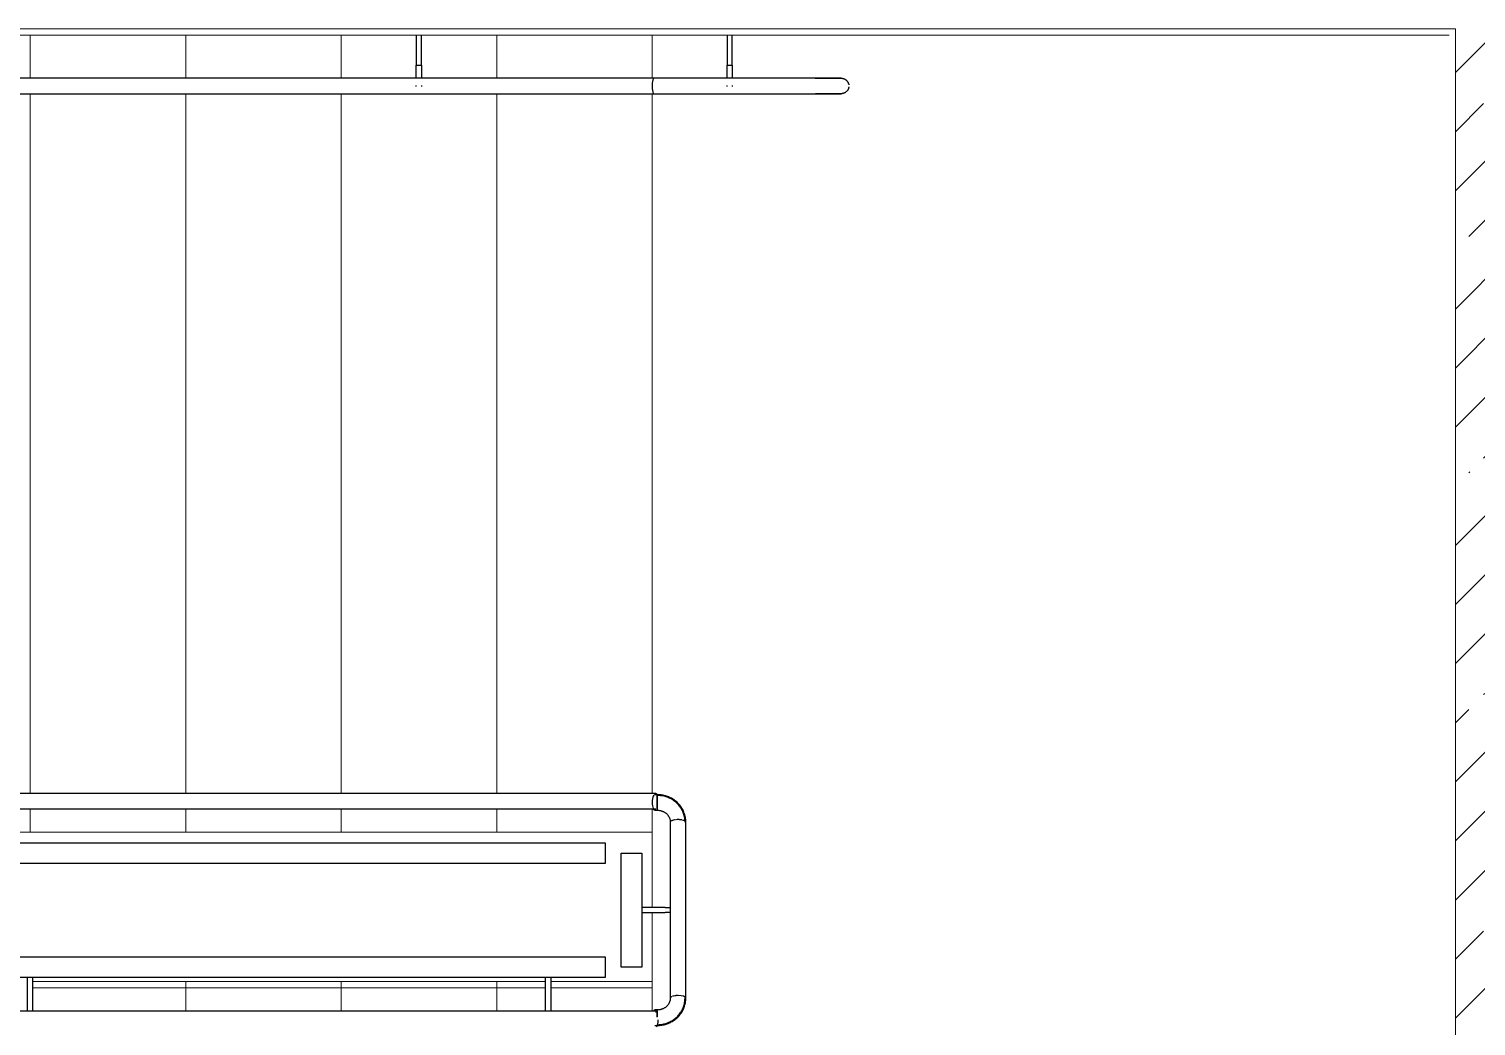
# Model space of a CAD drawing. Header units: millimetres. Extents: x -213536 to 1564669, y -45299 to 942238.
# Drawn here: x 441813 to 444606, y 503629 to 505552 of the extents above; entities that cross this region are included whole.
import ezdxf

# ---------------------------------------------------------------- set-up
doc = ezdxf.new("R2010")
doc.units = ezdxf.units.MM
for name, color, linetype, lineweight in [('0-1', 7, 'Continuous', 5), ('0-2', 7, 'Continuous', 9), ('3) ЖБ 4м', 3, 'Continuous', 30), ('Контуры', 7, 'Continuous', 9), ('Линии подступенков', 7, 'Continuous', 9), ('Линии свеса', 7, 'Continuous', 9), ('Ограждение-1', 7, 'Continuous', 25), ('Стены', 7, 'Continuous', 9), ('Стены-1', 7, 'Continuous', 13), ('Штриховка разреза-1', 7, 'Continuous', 9)]:
    doc.layers.add(name, color=color, linetype=linetype, lineweight=lineweight)
doc.layers.get('0-2').off()

# ---------------------------------------------------------------- blocks, each defined once
blk = doc.blocks.new('О_Элемент ограждения_Обод_Труба_ГОСТ 8645-68 - О_Элемент ограждения_Обод_Труба_ГОСТ 8645-68-30985916-АИ2_03_План отделки стен 3-го этажа _Часть 1_')
at = {"layer": 'Ограждение-1'}
for p, q in [((-3720, 20), (0, 20)), ((0, 20), (0, -20)), ((0, -20), (-3720, -20))]:
    blk.add_line(p, q, dxfattribs=at)
blk = doc.blocks.new('О_Кронштейн_Форма Г_Круг_ГОСТ 2590-2006 - О_Кронштейн_Форма Г_Круг_ГОСТ 2590-2006-31422595-АИ2_03_План отделки стен 3-го этажа _Часть 1_')
at = {"layer": 'Ограждение-1'}
for p, q in [((13644.5, 58765), (13644.5, 58820)), ((13654.5, 58820), (13654.5, 58765))]:
    blk.add_line(p, q, dxfattribs=at)
at = {"layer": 'Ограждение-1', "flags": 128}
for points in [[(13644.5, 58755), (13644.5, 58755.9), (13644.5, 58756.9), (13644.5, 58757.8), (13644.5, 58758.8), (13644.5, 58759.8), (13644.5, 58760.8), (13644.5, 58761.7), (13644.5, 58762.7), (13644.5, 58763.7), (13644.5, 58764.7), (13644.5, 58765)], [(13654.5, 58765), (13654.5, 58764), (13654.5, 58763), (13654.5, 58762), (13654.5, 58761), (13654.5, 58760), (13654.5, 58759.1), (13654.5, 58758.1), (13654.5, 58757.1), (13654.5, 58756.2), (13654.5, 58755.3)]]:
    blk.add_lwpolyline(points, dxfattribs=at)
blk = doc.blocks.new('О_Элемент поручня_Маршевый_Труба_ГОСТ 8732-78 - О_Элемент поручня_Маршевый_Труба_ГОСТ 8732-78-31468009-АИ2_03_План отделки стен 3-го этажа _Часть 1_')
at = {"layer": 'Ограждение-1'}
blk.add_line((-9.9, 0), (-3926, 0), dxfattribs=at)
at = {"layer": 'Ограждение-1', "flags": 128}
for points in [[(-8.3, -1.5), (-9.1, -0.4), (-9.9, 0)], [(-9.9, -30), (-9.1, -29.6), (-8.3, -28.5), (-7.7, -26.7), (-7.1, -24.4), (-6.7, -21.5), (-6.4, -18.3), (-6.4, -16.6)]]:
    blk.add_lwpolyline(points, dxfattribs=at)
blk = doc.blocks.new('О_Элемент ограждения_Обод_Труба_ГОСТ 8645-68 - О_Элемент ограждения_Обод_Труба_ГОСТ 8645-68-31294175-АИ2_03_План отделки стен 3-го этажа _Часть 1_')
at = {"layer": 'Ограждение-1'}
for p, q in [((-220, 20), (0, 20)), ((-220, -20), (-220, 20)), ((0, 20), (0, -20)), ((0, -20), (-220, -20))]:
    blk.add_line(p, q, dxfattribs=at)
blk = doc.blocks.new('О_Элемент ограждения_Обод_Труба_ГОСТ 8645-68 - О_Элемент ограждения_Обод_Труба_ГОСТ 8645-68-V46-АИ2_03_План отделки стен 3-го этажа _Часть 1_')
at = {"layer": 'Ограждение-1'}
for p, q in [((-3720, 20), (0, 20)), ((-3720, -20), (-3720, 20)), ((0, -20), (-3720, -20))]:
    blk.add_line(p, q, dxfattribs=at)
blk = doc.blocks.new('О_Элемент поручня_Маршевый_Труба_ГОСТ 8732-78 - О_Элемент поручня_Маршевый_Труба_ГОСТ 8732-78-V47-АИ2_03_План отделки стен 3-го этажа _Часть 1_')
at = {"layer": 'Ограждение-1'}
for p, q in [((-9.9, 0), (-3926, 0)), ((-3926, -30), (-9.9, -30))]:
    blk.add_line(p, q, dxfattribs=at)
at = {"layer": 'Ограждение-1', "flags": 128}
for points in [[(-3923.9, -27.3), (-3924.7, -29), (-3925.5, -29.9), (-3926.4, -29.9), (-3927.2, -29), (-3928, -27.3)], [(-3927.1, -27.6), (-3926.3, -28.4), (-3925.6, -28.4), (-3924.8, -27.6)]]:
    blk.add_lwpolyline(points, dxfattribs=at)
blk = doc.blocks.new('О_Элемент поручня_Торцевой_Труба_ГОСТ 8732-78 - О_Элемент поручня_Торцевой_Труба_ГОСТ 8732-78-V252-АИ2_03_План отделки стен 3-го этажа _Часть 1_')
at = {"layer": 'Ограждение-1'}
for p, q in [((-4.8, 30), (-344.3, 30)), ((-344.3, 0), (-4.8, 0))]:
    blk.add_line(p, q, dxfattribs=at)
for centre, start_param, end_param in [((-344.3, 15), 6.021386, 6.283185), ((-4.8, 15), 5.759587, 6.283185), ((-344.3, 15), 3.141593, 4.712389), ((-344.3, 15), 5.235988, 5.497787), ((-4.8, 15), 3.141593, 3.403392), ((-4.8, 15), 5.567113, 5.713362), ((-4.8, 15), 4.712391, 4.949708), ((-4.8, 15), 4.462687, 4.712389)]:
    blk.add_ellipse(centre, major_axis=(0, 15), ratio=0.317305, start_param=start_param, end_param=end_param, dxfattribs=at)
blk = doc.blocks.new('О_Кронштейн_Форма Г_Круг_ГОСТ 2590-2006 - О_Кронштейн_Форма Г_Круг_ГОСТ 2590-2006-31228197-АИ2_03_План отделки стен 3-го этажа _Часть 1_')
at = {"layer": 'Ограждение-1'}
for p, q in [((13875, 58955), (13830, 58955)), ((13830, 58945), (13875, 58945))]:
    blk.add_line(p, q, dxfattribs=at)
at = {"layer": 'Ограждение-1', "flags": 128}
for points in [[(13875, 58955), (13876, 58955), (13877, 58955), (13878, 58955), (13879, 58955), (13880, 58955), (13880.9, 58955), (13881.9, 58955), (13882.9, 58955), (13883.8, 58955), (13884.7, 58955)], [(13885, 58945), (13884.1, 58945), (13883.1, 58945), (13882.2, 58945), (13881.2, 58945), (13880.2, 58945), (13879.2, 58945), (13878.3, 58945), (13877.3, 58945), (13876.3, 58945), (13875.3, 58945), (13875, 58945)]]:
    blk.add_lwpolyline(points, dxfattribs=at)
blk = doc.blocks.new('О_Элемент поручня_Загиб_Труба_ГОСТ 8732-78 - О_Элемент поручня_Загиб_Труба_ГОСТ 8732-78-V253-АИ2_03_План отделки стен 3-го этажа _Часть 1_')
at = {"layer": 'Ограждение-1'}
for p, q in [((13860, 59172.7), (13860, 59172.2)), ((13860, 59142.7), (13860, 59172.7)), ((13860, 59143.2), (13860, 59142.7))]:
    blk.add_line(p, q, dxfattribs=at)
at = {"layer": 'Ограждение-1', "flags": 128}
for points in [[(13915, 59119.7), (13915, 59121.9), (13914.8, 59124), (13914.6, 59126.2), (13914.3, 59128.3), (13913.9, 59130.4), (13913.4, 59132.5), (13912.8, 59134.6), (13912.1, 59136.6), (13911.4, 59138.6), (13910.5, 59140.6), (13909.6, 59142.6), (13908.6, 59144.5), (13907.6, 59146.3), (13906.4, 59148.2), (13905.2, 59149.9), (13903.9, 59151.7), (13902.5, 59153.3), (13901.1, 59154.9), (13899.6, 59156.5), (13898, 59158), (13896.4, 59159.4), (13894.7, 59160.8), (13893, 59162.1), (13891.2, 59163.3), (13889.4, 59164.5), (13887.5, 59165.6), (13885.6, 59166.6), (13883.7, 59167.5), (13881.7, 59168.4), (13879.7, 59169.2), (13877.6, 59169.9), (13875.6, 59170.5), (13873.5, 59171.1), (13871.4, 59171.5), (13869.2, 59171.9), (13867.1, 59172.2), (13864.9, 59172.5), (13862.8, 59172.6), (13860.6, 59172.7), (13860, 59172.7)], [(13913.5, 59119.7), (13913.5, 59121.8), (13913.3, 59123.9), (13913.1, 59126), (13912.8, 59128.1), (13912.4, 59130.1), (13911.9, 59132.1), (13911.4, 59134.1), (13910.7, 59136.1), (13910, 59138.1), (13909.2, 59140), (13908.3, 59141.9), (13907.3, 59143.8), (13906.3, 59145.6), (13905.2, 59147.3), (13904, 59149.1), (13902.7, 59150.7), (13901.4, 59152.4), (13900, 59153.9), (13898.5, 59155.4), (13897, 59156.9), (13895.4, 59158.3), (13893.8, 59159.6), (13892.1, 59160.9), (13890.4, 59162.1), (13888.6, 59163.2), (13886.8, 59164.3), (13885, 59165.2), (13883.1, 59166.2), (13881.1, 59167), (13879.2, 59167.8), (13877.2, 59168.5), (13875.2, 59169.1), (13873.1, 59169.6), (13871.1, 59170.1), (13869, 59170.4), (13866.9, 59170.7), (13864.8, 59171), (13862.7, 59171.1), (13860.6, 59171.2), (13860, 59171.2)], [(13860, 59142.7), (13861, 59142.7), (13862.1, 59142.6), (13863.1, 59142.5), (13864.1, 59142.4), (13865.1, 59142.2), (13866.1, 59142), (13867.1, 59141.7), (13868.1, 59141.4), (13869, 59141.1), (13870, 59140.8), (13870.9, 59140.4), (13871.8, 59139.9), (13872.7, 59139.5), (13873.6, 59139), (13874.4, 59138.5), (13875.2, 59137.9), (13876, 59137.3), (13876.8, 59136.7), (13877.5, 59136.1), (13878.2, 59135.4), (13878.9, 59134.8), (13879.5, 59134.1), (13880.1, 59133.3), (13880.7, 59132.6), (13881.2, 59131.8), (13881.7, 59131.1), (13882.2, 59130.3), (13882.6, 59129.5), (13883, 59128.6), (13883.4, 59127.8), (13883.7, 59127), (13884, 59126.1), (13884.3, 59125.2), (13884.5, 59124.4), (13884.7, 59123.5), (13884.8, 59122.6), (13884.9, 59121.7), (13885, 59120.9), (13885, 59120), (13885, 59119.7)]]:
    blk.add_lwpolyline(points, dxfattribs=at)
at = {"layer": 'Ограждение-1'}
for major_axis, start_param, end_param in [((15, 0), 2.991058, 3.141593), ((15, 0), 1.902818, 2.517638), ((-15, 0), 4.712391, 4.949101), ((15, 0), 1.071633, 1.570798), ((15, 0), 0.322886, 0.957006), ((-15, 0), 3.141593, 3.303036)]:
    blk.add_ellipse((13900, 59119.7), major_axis=major_axis, ratio=0.317305, start_param=start_param, end_param=end_param, dxfattribs=at)
blk = doc.blocks.new('О_Элемент поручня_Загиб_Труба_ГОСТ 8732-78 - О_Элемент поручня_Загиб_Труба_ГОСТ 8732-78-V254-АИ2_03_План отделки стен 3-го этажа _Часть 1_')
at = {"layer": 'Ограждение-1'}
for p, q in [((13860, 58757.3), (13860, 58757.3)), ((13860, 58743.2), (13860, 58757))]:
    blk.add_line(p, q, dxfattribs=at)
at = {"layer": 'Ограждение-1', "flags": 128}
for points in [[(13860, 58727.3), (13862.2, 58727.3), (13864.3, 58727.5), (13866.5, 58727.7), (13868.6, 58727.9), (13870.8, 58728.3), (13872.9, 58728.8), (13875, 58729.3), (13877.1, 58729.9), (13879.1, 58730.6), (13881.2, 58731.4), (13883.2, 58732.2), (13885.1, 58733.1), (13887, 58734.1), (13888.9, 58735.2), (13890.7, 58736.3), (13892.5, 58737.5), (13894.3, 58738.8), (13896, 58740.2), (13897.6, 58741.6), (13899.2, 58743.1), (13900.7, 58744.6), (13902.1, 58746.2), (13903.5, 58747.9), (13904.8, 58749.6), (13906.1, 58751.3), (13907.3, 58753.1), (13908.3, 58755), (13909.4, 58756.9), (13910.3, 58758.8), (13911.2, 58760.8), (13911.9, 58762.8), (13912.6, 58764.8), (13913.2, 58766.9), (13913.7, 58769), (13914.2, 58771.1), (13914.5, 58773.2), (13914.8, 58775.4), (13914.9, 58777.5), (13915, 58779.6), (13915, 58780.2)], [(13885, 58780.2), (13885, 58779.3), (13884.9, 58778.5), (13884.8, 58777.6), (13884.7, 58776.7), (13884.5, 58775.8), (13884.3, 58775), (13884.1, 58774.1), (13883.8, 58773.2), (13883.5, 58772.4), (13883.1, 58771.6), (13882.8, 58770.7), (13882.3, 58769.9), (13881.9, 58769.1), (13881.4, 58768.3), (13880.8, 58767.6), (13880.3, 58766.8), (13879.7, 58766.1), (13879.1, 58765.4), (13878.4, 58764.7), (13877.7, 58764), (13877, 58763.4), (13876.2, 58762.8), (13875.5, 58762.2), (13874.6, 58761.6), (13873.8, 58761.1), (13873, 58760.6), (13872.1, 58760.1), (13871.2, 58759.7), (13870.2, 58759.3), (13869.3, 58758.9), (13868.3, 58758.6), (13867.4, 58758.3), (13866.4, 58758.1), (13865.4, 58757.8), (13864.4, 58757.6), (13863.4, 58757.5), (13862.3, 58757.4), (13861.3, 58757.3), (13860.3, 58757.3), (13860, 58757.3)], [(13860, 58728.8), (13862.1, 58728.8), (13864.2, 58729), (13866.3, 58729.2), (13868.4, 58729.4), (13870.5, 58729.8), (13872.6, 58730.2), (13874.6, 58730.7), (13876.6, 58731.3), (13878.6, 58732), (13880.6, 58732.8), (13882.5, 58733.6), (13884.4, 58734.5), (13886.3, 58735.4), (13888.1, 58736.5), (13889.9, 58737.6), (13891.7, 58738.8), (13893.4, 58740), (13895, 58741.3), (13896.6, 58742.7), (13898.1, 58744.1), (13899.6, 58745.6), (13901, 58747.2), (13902.4, 58748.8), (13903.6, 58750.5), (13904.8, 58752.2), (13906, 58753.9), (13907, 58755.7), (13908, 58757.6), (13908.9, 58759.4), (13909.8, 58761.4), (13910.5, 58763.3), (13911.2, 58765.3), (13911.8, 58767.3), (13912.3, 58769.3), (13912.7, 58771.4), (13913, 58773.4), (13913.3, 58775.5), (13913.4, 58777.6), (13913.5, 58779.7), (13913.5, 58780.2)]]:
    blk.add_lwpolyline(points, dxfattribs=at)
at = {"layer": 'Ограждение-1'}
for major_axis, start_param, end_param in [((15, 0), 2.692794, 2.917193), ((15, 0), 2.468394, 2.62707), ((15, 0), 1.833599, 2.019595), ((15, 0), 1.570796, 1.795196), ((-15, 0), 3.141593, 4.712389)]:
    blk.add_ellipse((13900, 58780.2), major_axis=major_axis, ratio=0.317305, start_param=start_param, end_param=end_param, dxfattribs=at)
blk = doc.blocks.new('О_Элемент поручня_Площадочный_Одноуровневый_ГОСТ 8732-78 - О_Элемент поручня_Площадочный_Одноуровневый_ГОСТ 8732-78 2-31228188-АИ2_03_План отделки стен 3-го этажа _Часть 1_')
at = {"layer": 'Ограждение-1'}
for p, q in [((4.9, 40), (0, 40)), ((0, 21.1), (0, 22.9)), ((0, 17.5), (0, 18.8)), ((0, 14.4), (0, 16.7)), ((0, 12), (0, 13.7)), ((0, 10), (4.9, 10)), ((1.8, 15.5), (2.4, 13.9))]:
    blk.add_line(p, q, dxfattribs=at)
at = {"layer": 'Ограждение-1', "flags": 128}
for points in [[(4.9, 10), (3.8, 10.4), (2.8, 11.5), (1.9, 13.3), (1.1, 15.6), (0.5, 18.5), (0.1, 21.7), (0, 23)], [(2.5, 13.8), (3.4, 12.4), (4.4, 11.6), (5.5, 11.6), (6.5, 12.4)], [(7.1, 11.5), (6.1, 10.4), (4.9, 10)]]:
    blk.add_lwpolyline(points, dxfattribs=at)
blk = doc.blocks.new('О_Элемент поручня_Площадочный_Одноуровневый_ГОСТ 8732-78 - О_Элемент поручня_Площадочный_Одноуровневый_ГОСТ 8732-78 2-V255-АИ2_03_План отделки стен 3-го этажа _Часть 1_')
at = {"layer": 'Ограждение-1'}
for p, q in [((9.9, 40), (4.9, 40)), ((6.7, 39), (5.5, 39.9)), ((9.9, 39.5), (9.9, 25)), ((4.9, 10), (6.1, 10.4)), ((4.9, 10), (9.9, 10)), ((9.9, 25), (9.9, 10.5))]:
    blk.add_line(p, q, dxfattribs=at)
at = {"layer": 'Ограждение-1', "flags": 128}
for points in [[(3.2, 39), (2.1, 37.3), (1.2, 34.9), (0.6, 32), (0.1, 28.6), (0, 25)], [(0, 25), (0.1, 21.7), (0.5, 18.5), (1.1, 15.6), (1.9, 13.3), (2.8, 11.5), (3.8, 10.4), (4.9, 10)]]:
    blk.add_lwpolyline(points, dxfattribs=at)
blk = doc.blocks.new('Ограждение 12 - Ограждение 2-31208448-АИ2_03_План отделки стен 3-го этажа _Часть 1_')
at = {"layer": 'Ограждение-1'}
for p, q in [((11044.8, 58819), (11044.8, 58761.1)), ((11044.8, 58819), (11044.8, 58761.1)), ((11054.8, 58761.1), (11054.8, 58819)), ((11054.8, 58761.1), (11054.8, 58819)), ((11644.6, 58819), (11644.6, 58761.1)), ((11644.6, 58819), (11644.6, 58761.1)), ((11654.6, 58761.1), (11654.6, 58819)), ((11654.6, 58761.1), (11654.6, 58819)), ((11503.5, 58736), (7620, 58736)), ((11814.7, 58736), (11503.5, 58736)), ((7620, 58706), (11503.5, 58706)), ((11503.5, 58706), (11814.7, 58706))]:
    blk.add_line(p, q, dxfattribs=at)
at = {"layer": 'Ограждение-1', "flags": 128}
for points in [[(11044.8, 58736.6), (11044.8, 58738), (11044.8, 58739.3), (11044.8, 58740.7), (11044.8, 58742.2), (11044.8, 58743.7), (11044.8, 58745.2), (11044.8, 58746.7), (11044.8, 58748.3), (11044.8, 58749.8), (11044.8, 58751.4), (11044.8, 58753), (11044.8, 58754.6), (11044.8, 58756.3), (11044.8, 58757.9), (11044.8, 58759.6), (11044.8, 58761.1)], [(11044.8, 58736.6), (11044.8, 58738), (11044.8, 58739.3), (11044.8, 58740.7), (11044.8, 58742.2), (11044.8, 58743.7), (11044.8, 58745.2), (11044.8, 58746.7), (11044.8, 58748.3), (11044.8, 58749.8), (11044.8, 58751.4), (11044.8, 58753), (11044.8, 58754.6), (11044.8, 58756.3), (11044.8, 58757.9), (11044.8, 58759.6), (11044.8, 58761.1)], [(11054.8, 58761.1), (11054.8, 58759.4), (11054.8, 58757.8), (11054.8, 58756.2), (11054.8, 58754.5), (11054.8, 58752.9), (11054.8, 58751.3), (11054.8, 58749.7), (11054.8, 58748.1), (11054.8, 58746.6), (11054.8, 58745.1), (11054.8, 58743.6), (11054.8, 58742.1), (11054.8, 58740.6), (11054.8, 58739.2), (11054.8, 58737.9), (11054.8, 58736.5)], [(11054.8, 58761.1), (11054.8, 58759.4), (11054.8, 58757.8), (11054.8, 58756.2), (11054.8, 58754.5), (11054.8, 58752.9), (11054.8, 58751.3), (11054.8, 58749.7), (11054.8, 58748.1), (11054.8, 58746.6), (11054.8, 58745.1), (11054.8, 58743.6), (11054.8, 58742.1), (11054.8, 58740.6), (11054.8, 58739.2), (11054.8, 58737.9), (11054.8, 58736.5)], [(11644.6, 58736.6), (11644.6, 58738), (11644.6, 58739.3), (11644.6, 58740.7), (11644.6, 58742.2), (11644.6, 58743.7), (11644.6, 58745.2), (11644.6, 58746.7), (11644.6, 58748.3), (11644.6, 58749.8), (11644.6, 58751.4), (11644.6, 58753), (11644.6, 58754.6), (11644.6, 58756.3), (11644.6, 58757.9), (11644.6, 58759.6), (11644.6, 58761.1)], [(11644.6, 58736.6), (11644.6, 58738), (11644.6, 58739.3), (11644.6, 58740.7), (11644.6, 58742.2), (11644.6, 58743.7), (11644.6, 58745.2), (11644.6, 58746.7), (11644.6, 58748.3), (11644.6, 58749.8), (11644.6, 58751.4), (11644.6, 58753), (11644.6, 58754.6), (11644.6, 58756.3), (11644.6, 58757.9), (11644.6, 58759.6), (11644.6, 58761.1)], [(11654.6, 58761.1), (11654.6, 58759.4), (11654.6, 58757.8), (11654.6, 58756.2), (11654.6, 58754.5), (11654.6, 58752.9), (11654.6, 58751.3), (11654.6, 58749.7), (11654.6, 58748.1), (11654.6, 58746.6), (11654.6, 58745.1), (11654.6, 58743.6), (11654.6, 58742.1), (11654.6, 58740.6), (11654.6, 58739.2), (11654.6, 58737.9), (11654.6, 58736.5)], [(11654.6, 58761.1), (11654.6, 58759.4), (11654.6, 58757.8), (11654.6, 58756.2), (11654.6, 58754.5), (11654.6, 58752.9), (11654.6, 58751.3), (11654.6, 58749.7), (11654.6, 58748.1), (11654.6, 58746.6), (11654.6, 58745.1), (11654.6, 58743.6), (11654.6, 58742.1), (11654.6, 58740.6), (11654.6, 58739.2), (11654.6, 58737.9), (11654.6, 58736.5)], [(11864.7, 58736), (11864.6, 58736), (11864.5, 58736), (11864.3, 58736), (11864, 58736), (11863.7, 58736), (11863.2, 58736), (11862.7, 58736), (11862.1, 58736), (11861.5, 58736), (11860.7, 58736), (11859.9, 58736), (11859, 58736), (11858, 58736), (11857, 58736), (11855.9, 58736), (11854.8, 58736), (11853.5, 58736), (11852.2, 58736), (11850.9, 58736), (11849.5, 58736), (11848, 58736), (11846.5, 58736), (11844.9, 58736), (11843.3, 58736), (11841.7, 58736), (11840, 58736), (11838.2, 58736), (11836.4, 58736), (11834.6, 58736), (11832.8, 58736), (11830.9, 58736), (11829, 58736), (11827.1, 58736), (11825.1, 58736), (11823.2, 58736), (11821.2, 58736), (11819.2, 58736), (11817.2, 58736), (11815.2, 58736), (11814.7, 58736)], [(11814.7, 58736), (11816.7, 58736), (11818.7, 58736), (11820.6, 58736), (11822.6, 58736), (11824.6, 58736), (11826.5, 58736), (11828.5, 58736), (11830.4, 58736), (11832.3, 58736), (11834.1, 58736), (11836, 58736), (11837.7, 58736)], [(11838.3, 58736), (11839.5, 58736), (11841.2, 58736), (11842.9, 58736), (11844.5, 58736), (11846.1, 58736), (11847.6, 58736), (11849.1, 58736), (11850.5, 58736), (11851.9, 58736), (11853.2, 58736), (11854.4, 58736), (11855.6, 58736), (11856.7, 58736), (11857.8, 58736), (11858.8, 58736), (11859.7, 58736), (11860.5, 58736), (11861.3, 58736), (11861.9, 58736), (11862.6, 58736), (11863.1, 58736), (11863.6, 58736), (11863.9, 58736), (11864.2, 58736), (11864.5, 58736), (11864.6, 58736), (11864.7, 58736), (11864.7, 58736)], [(11864.7, 58736), (11865.3, 58736), (11865.9, 58736), (11866.5, 58735.9), (11867, 58735.9), (11867.6, 58735.7), (11868.2, 58735.6), (11868.8, 58735.5), (11869.4, 58735.3), (11869.9, 58735.1), (11870.5, 58734.9), (11871, 58734.6), (11871.6, 58734.3), (11872.1, 58734.1), (11872.6, 58733.8), (11873.1, 58733.4), (11873.6, 58733.1), (11874.1, 58732.7), (11874.5, 58732.3), (11875, 58731.9), (11875.4, 58731.5), (11875.8, 58731.1), (11876.2, 58730.6), (11876.6, 58730.1), (11876.9, 58729.6), (11877.3, 58729.1), (11877.6, 58728.6), (11877.9, 58728.1), (11878.2, 58727.6), (11878.4, 58727), (11878.6, 58726.5), (11878.8, 58725.9), (11879, 58725.3), (11879.2, 58724.8), (11879.3, 58724.2), (11879.4, 58723.6), (11879.5, 58723)], [(11044.8, 58720.1), (11044.8, 58720.2), (11044.8, 58720.3), (11044.8, 58720.4), (11044.8, 58720.7), (11044.8, 58721), (11044.8, 58721.4), (11044.8, 58721.8)], [(11054.8, 58721.8), (11054.8, 58721.3), (11054.8, 58721), (11054.8, 58720.7), (11054.8, 58720.4), (11054.8, 58720.3), (11054.8, 58720.2), (11054.8, 58720.1)], [(11644.6, 58720.1), (11644.6, 58720.2), (11644.6, 58720.3), (11644.6, 58720.4), (11644.6, 58720.7), (11644.6, 58721), (11644.6, 58721.4), (11644.6, 58721.8)], [(11654.6, 58721.8), (11654.6, 58721.3), (11654.6, 58721), (11654.6, 58720.7), (11654.6, 58720.4), (11654.6, 58720.3), (11654.6, 58720.2), (11654.6, 58720.1)], [(11814.7, 58706), (11816.7, 58706), (11818.7, 58706), (11820.6, 58706), (11822.6, 58706), (11824.6, 58706), (11826.5, 58706), (11828.5, 58706), (11830.4, 58706), (11832.3, 58706), (11834.1, 58706), (11836, 58706), (11837.7, 58706), (11839.5, 58706), (11841.2, 58706), (11842.9, 58706), (11844.5, 58706), (11846.1, 58706), (11847.6, 58706), (11849.1, 58706), (11850.5, 58706), (11851.9, 58706), (11853.2, 58706), (11854.4, 58706), (11855.6, 58706), (11856.7, 58706), (11857.8, 58706), (11858.8, 58706), (11859.7, 58706), (11860.5, 58706), (11861.3, 58706), (11861.9, 58706), (11862.6, 58706), (11863.1, 58706), (11863.6, 58706), (11863.9, 58706), (11864.2, 58706), (11864.5, 58706), (11864.6, 58706), (11864.7, 58706), (11864.7, 58706)], [(11864.7, 58706), (11864.6, 58706), (11864.5, 58706), (11864.3, 58706), (11864, 58706), (11863.7, 58706), (11863.2, 58706), (11862.7, 58706), (11862.1, 58706), (11861.5, 58706), (11860.7, 58706), (11859.9, 58706), (11859, 58706), (11858, 58706), (11857, 58706), (11855.9, 58706), (11854.8, 58706), (11853.5, 58706), (11852.2, 58706), (11850.9, 58706), (11849.5, 58706), (11848, 58706), (11846.5, 58706), (11844.9, 58706), (11843.3, 58706), (11841.7, 58706), (11840, 58706), (11838.2, 58706), (11836.4, 58706), (11834.6, 58706), (11832.8, 58706), (11830.9, 58706), (11829, 58706), (11827.1, 58706), (11825.1, 58706), (11823.2, 58706), (11821.2, 58706), (11819.2, 58706), (11817.2, 58706), (11815.2, 58706)], [(11873.7, 58709.1), (11873.3, 58708.8), (11872.8, 58708.4), (11872.3, 58708.1), (11871.7, 58707.8), (11871.2, 58707.5), (11870.6, 58707.3), (11870.1, 58707.1), (11869.5, 58706.9), (11869, 58706.7), (11868.4, 58706.5), (11867.8, 58706.4), (11867.2, 58706.3), (11866.6, 58706.2), (11866, 58706.1), (11865.4, 58706.1), (11864.8, 58706), (11864.7, 58706)], [(11879.5, 58719.2), (11879.5, 58718.7), (11879.4, 58718.1), (11879.2, 58717.5), (11879.1, 58716.9), (11878.9, 58716.3), (11878.7, 58715.8), (11878.5, 58715.2), (11878.2, 58714.7), (11878, 58714.1), (11877.7, 58713.6), (11877.4, 58713.1), (11877, 58712.6), (11876.7, 58712.1), (11876.3, 58711.6), (11875.9, 58711.2), (11875.5, 58710.7), (11875.1, 58710.3), (11874.7, 58709.9), (11874.2, 58709.5)]]:
    blk.add_lwpolyline(points, dxfattribs=at)
at = {"layer": 'Ограждение-1'}
for points in [[(11044.9, 58761.1), (11044.8, 58761.1), (11044.8, 58761.1), (11044.9, 58761.1)], [(11044.9, 58761.1), (11044.8, 58761.1), (11044.8, 58761.1), (11045.4, 58761.1), (11046.5, 58761.1), (11048.1, 58761.1), (11049.2, 58761.1), (11049.8, 58761.1)], [(11049.8, 58761.1), (11050.4, 58761.1), (11051.6, 58761.1), (11053.1, 58761.1), (11054.2, 58761.1), (11054.6, 58761.1), (11054.7, 58761.1)], [(11644.7, 58761.1), (11644.6, 58761.1), (11644.6, 58761.1), (11645.2, 58761.1), (11646.3, 58761.1), (11647.9, 58761.1), (11649, 58761.1), (11649.6, 58761.1)], [(11644.7, 58761.1), (11644.6, 58761.1), (11644.6, 58761.1), (11644.7, 58761.1)], [(11649.6, 58761.1), (11650.2, 58761.1), (11651.3, 58761.1), (11652.9, 58761.1), (11654, 58761.1), (11654.4, 58761.1), (11654.5, 58761.1)]]:
    blk.add_open_spline(points, degree=3, dxfattribs=at)
for points, knots in [([(11503.5, 58736), (11503.2, 58736), (11502.6, 58735.7), (11501.8, 58734.2), (11501, 58731.8), (11500.2, 58727.6), (11500, 58723.7), (11500, 58721)], [-0.5, -0.5, -0.5, -0.5, -0.4166667, -0.3333333, -0.25, -0.1666667, 0, 0, 0, 0]), ([(11500, 58721), (11500, 58718.4), (11500.2, 58714.5), (11501, 58710.3), (11501.8, 58707.9), (11502.6, 58706.4), (11503.2, 58706), (11503.5, 58706)], [-1, -1, -1, -1, -0.8333333, -0.75, -0.6666667, -0.5833333, -0.5, -0.5, -0.5, -0.5])]:
    blk.add_open_spline(points, degree=3, knots=knots, dxfattribs=at)
blk = doc.blocks.new('0125-Р-ОО-Ш2-АР-о_23_10_2024_rvt-1-АИ2_03_План отделки стен 3-го этажа _Часть 1_')
at = {"layer": 'Штриховка разреза-1'}
h = blk.add_hatch(dxfattribs=at)
h.set_pattern_fill('FP_2', color=256, style=0, pattern_type=2)
h.set_pattern_definition([(45, (0, 0), (-114.04925, 114.04925), []), (45, (114.05, 0), (-114.04925, 114.04925), [201.612, -40.322, 3.353, -36.97])])
h.paths.add_polyline_path([(15400, 57500), (15650, 57500), (15650, 65000), (15400, 65000), (15400, 58319.5)], flags=0)
at = {"layer": 'Контуры'}
for p, q in [((13850, 60638), (13850, 60555)), ((13850, 60525), (13850, 59174.9)), ((13850, 59145), (13850, 59100)), ((12350, 59100), (12650, 59100)), ((12650, 59100), (12950, 59100)), ((12950, 59100), (13250, 59100)), ((13250, 59100), (13550, 59100)), ((13550, 59100), (13850, 59100)), ((13850, 59100), (13850, 58954.6)), ((13850, 58945.2), (13850, 58812)), ((12950, 58800), (12654.2, 58800)), ((13250, 58800), (12950, 58800)), ((13550, 58800), (13250, 58800)), ((13644.7, 58800), (13550, 58800)), ((13850, 58800), (13654.2, 58800)), ((13850, 58755), (13850, 58800))]:
    blk.add_line(p, q, dxfattribs=at)
at = {"layer": 'Линии подступенков'}
for p, q in [((12650, 60638), (12650, 60554.8)), ((12950, 60638), (12950, 60554.9)), ((13250, 60638), (13250, 60554.9)), ((13550, 60638), (13550, 60555)), ((13850, 60638), (13850, 60555)), ((12650, 60525.2), (12650, 59174.8)), ((12950, 60525.1), (12950, 59174.8)), ((13250, 60525.1), (13250, 59174.8)), ((13550, 60525), (13550, 59174.9)), ((13850, 60525), (13850, 59174.9)), ((12650, 59145.1), (12650, 59100)), ((12950, 59145.1), (12950, 59100)), ((13250, 59145.1), (13250, 59100)), ((13550, 59145), (13550, 59100)), ((13850, 59145), (13850, 59100)), ((12950, 58755), (12950, 58800)), ((13250, 58755), (13250, 58800)), ((13550, 58755), (13550, 58800)), ((13850, 58755), (13850, 58800))]:
    blk.add_line(p, q, dxfattribs=at)
at = {"layer": 'Линии свеса'}
for p, q in [((12650, 60638), (12650, 60554.8)), ((12950, 60638), (12950, 60554.9)), ((13250, 60638), (13250, 60554.9)), ((13550, 60638), (13550, 60555)), ((12650, 60525.2), (12650, 59174.8)), ((12950, 60525.1), (12950, 59174.8)), ((13250, 60525.1), (13250, 59174.8)), ((13550, 60525), (13550, 59174.9)), ((12650, 59145.1), (12650, 59100)), ((12950, 59145.1), (12950, 59100)), ((13250, 59145.1), (13250, 59100)), ((13550, 59145), (13550, 59100)), ((12950, 58755), (12950, 58800)), ((13250, 58755), (13250, 58800)), ((13550, 58755), (13550, 58800))]:
    blk.add_line(p, q, dxfattribs=at)
at = {"layer": 'Стены-1'}
for p, q in [((10200, 60650), (15400, 60650)), ((15400, 60650), (15400, 57500))]:
    blk.add_line(p, q, dxfattribs=at)
at = {"layer": '0-2'}
for name, p in [('Ограждение 12 - Ограждение 2-31208448-АИ2_03_План отделки стен 3-го этажа _Часть 1_', (2350, 1819)), ('О_Элемент поручня_Площадочный_Одноуровневый_ГОСТ 8732-78 - О_Элемент поручня_Площадочный_Одноуровневый_ГОСТ 8732-78 2-V255-АИ2_03_План отделки стен 3-го этажа _Часть 1_', (13850.1, 59132.7)), ('О_Элемент поручня_Загиб_Труба_ГОСТ 8732-78 - О_Элемент поручня_Загиб_Труба_ГОСТ 8732-78-V253-АИ2_03_План отделки стен 3-го этажа _Часть 1_', (0, 0)), ('О_Кронштейн_Форма Г_Круг_ГОСТ 2590-2006 - О_Кронштейн_Форма Г_Круг_ГОСТ 2590-2006-31228197-АИ2_03_План отделки стен 3-го этажа _Часть 1_', (0, 0)), ('О_Элемент ограждения_Обод_Труба_ГОСТ 8645-68 - О_Элемент ограждения_Обод_Труба_ГОСТ 8645-68-30985916-АИ2_03_План отделки стен 3-го этажа _Часть 1_', (13759.5, 58840)), ('О_Кронштейн_Форма Г_Круг_ГОСТ 2590-2006 - О_Кронштейн_Форма Г_Круг_ГОСТ 2590-2006-31422595-АИ2_03_План отделки стен 3-го этажа _Часть 1_', (-1000, 0)), ('О_Кронштейн_Форма Г_Круг_ГОСТ 2590-2006 - О_Кронштейн_Форма Г_Круг_ГОСТ 2590-2006-31422595-АИ2_03_План отделки стен 3-го этажа _Часть 1_', (0, 0)), ('О_Элемент поручня_Загиб_Труба_ГОСТ 8732-78 - О_Элемент поручня_Загиб_Труба_ГОСТ 8732-78-V254-АИ2_03_План отделки стен 3-го этажа _Часть 1_', (0, 0)), ('О_Элемент поручня_Маршевый_Труба_ГОСТ 8732-78 - О_Элемент поручня_Маршевый_Труба_ГОСТ 8732-78-31468009-АИ2_03_План отделки стен 3-го этажа _Часть 1_', (13868, 58755))]:
    blk.add_blockref(name, p, dxfattribs=at)
for name, p, rotation in [('О_Элемент поручня_Маршевый_Труба_ГОСТ 8732-78 - О_Элемент поручня_Маршевый_Труба_ГОСТ 8732-78-V47-АИ2_03_План отделки стен 3-го этажа _Часть 1_', (9931.1, 59145), 180), ('О_Элемент поручня_Торцевой_Труба_ГОСТ 8732-78 - О_Элемент поручня_Торцевой_Труба_ГОСТ 8732-78-V252-АИ2_03_План отделки стен 3-го этажа _Часть 1_', (13915, 59124.5), 89.99999999999991), ('О_Элемент ограждения_Обод_Труба_ГОСТ 8645-68 - О_Элемент ограждения_Обод_Труба_ГОСТ 8645-68-V46-АИ2_03_План отделки стен 3-го этажа _Часть 1_', (10039.5, 59060), 180), ('О_Элемент ограждения_Обод_Труба_ГОСТ 8645-68 - О_Элемент ограждения_Обод_Труба_ГОСТ 8645-68-31294175-АИ2_03_План отделки стен 3-го этажа _Часть 1_', (13810, 59060), 90.00000000000031), ('О_Элемент поручня_Площадочный_Одноуровневый_ГОСТ 8732-78 - О_Элемент поручня_Площадочный_Одноуровневый_ГОСТ 8732-78 2-31228188-АИ2_03_План отделки стен 3-го этажа _Часть 1_', (13860, 58767.3), 180)]:
    blk.add_blockref(name, p, dxfattribs=dict(at, rotation=rotation))
blk = doc.blocks.new('3этВверх')
at = {"layer": 'Стены'}
for p, q in [((441820.3, 503714.4), (442810.7, 503714.4)), ((442116, 503702.4), (442116, 503714.4)), ((442416, 503702.4), (442416, 503714.4)), ((442716, 503702.4), (442716, 503714.4)), ((442820.3, 503714.4), (443016, 503714.4)), ((443016, 503702.4), (443016, 503714.4)), ((442810.7, 503702.4), (441820.2, 503702.4)), ((443016, 503702.4), (442820.2, 503702.4))]:
    blk.add_line(p, q, dxfattribs=at)
at = {"layer": 'Стены-1'}
for p, q in [((444566, 505552.4), (439116, 505552.4)), ((439116, 505540.4), (444554, 505540.4)), ((444566, 505540.4), (444566, 505552.4))]:
    blk.add_line(p, q, dxfattribs=at)
at = {"layer": '0-1'}
blk.add_blockref('0125-Р-ОО-Ш2-АР-о_23_10_2024_rvt-1-АИ2_03_План отделки стен 3-го этажа _Часть 1_', (429166, 444902.4), dxfattribs=at)

msp = doc.modelspace()

# ---------------------------------------------------------------- block references
at = {"layer": '3) ЖБ 4м'}
msp.add_blockref('3этВверх', (0, 0), dxfattribs=at)

doc.saveas('drawing.dxf')
